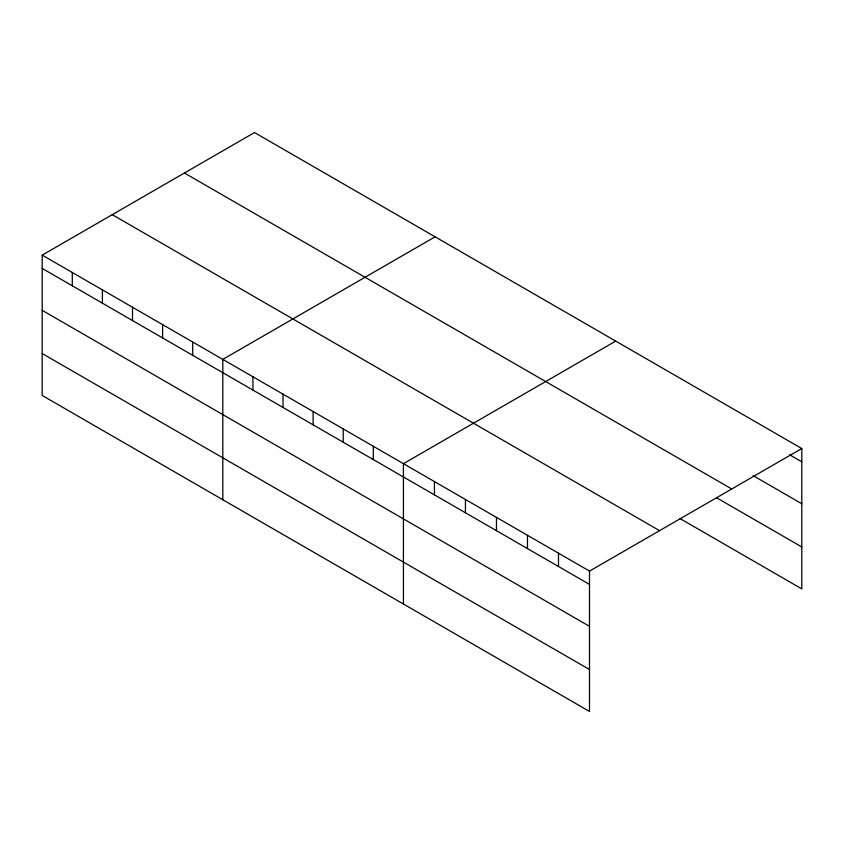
<?xml version="1.0" encoding="UTF-8"?>
<svg xmlns="http://www.w3.org/2000/svg" width="844" height="844" viewBox="0 0 844 844"><rect width="100%" height="100%" fill="white"/><g stroke="black" fill="none" stroke-linecap="round" stroke-linejoin="round"><path stroke-width="1.27" d="M589.502 626.322L589.502 571.103L42.2 255.12L42.2 395.467L589.502 711.45L589.502 626.322L42.2 310.339M679.958 518.532L801.8 588.88L801.8 448.533L254.498 132.55L42.2 255.12M435.103 236.826L222.805 359.396L222.805 499.743M615.719 341.103L403.421 463.672L403.421 604.019M589.502 571.103L801.8 448.533M789.615 454.789L801.8 461.826M753.059 475.615L801.8 503.752M184.435 172.999L731.737 488.982M716.514 497.717L801.8 546.954M112.263 214.671L659.565 530.654M42.2 268.413L589.502 584.396M42.2 353.541L589.502 669.524M558.485 553.2L558.485 566.493M527.479 535.286L527.479 548.589M496.462 517.383L496.462 530.676M465.445 499.479L465.445 512.772M434.438 481.576L434.438 494.869M373.322 446.286L373.322 459.59M343.213 428.91L343.213 442.203M313.113 411.534L313.113 424.827M283.014 394.148L283.014 407.452M252.915 376.772L252.915 390.065M192.706 342.01L192.706 355.313M162.607 324.634L162.607 337.927M132.508 307.258L132.508 320.551M102.398 289.882L102.398 303.175M72.299 272.496L72.299 285.799"/></g></svg>
